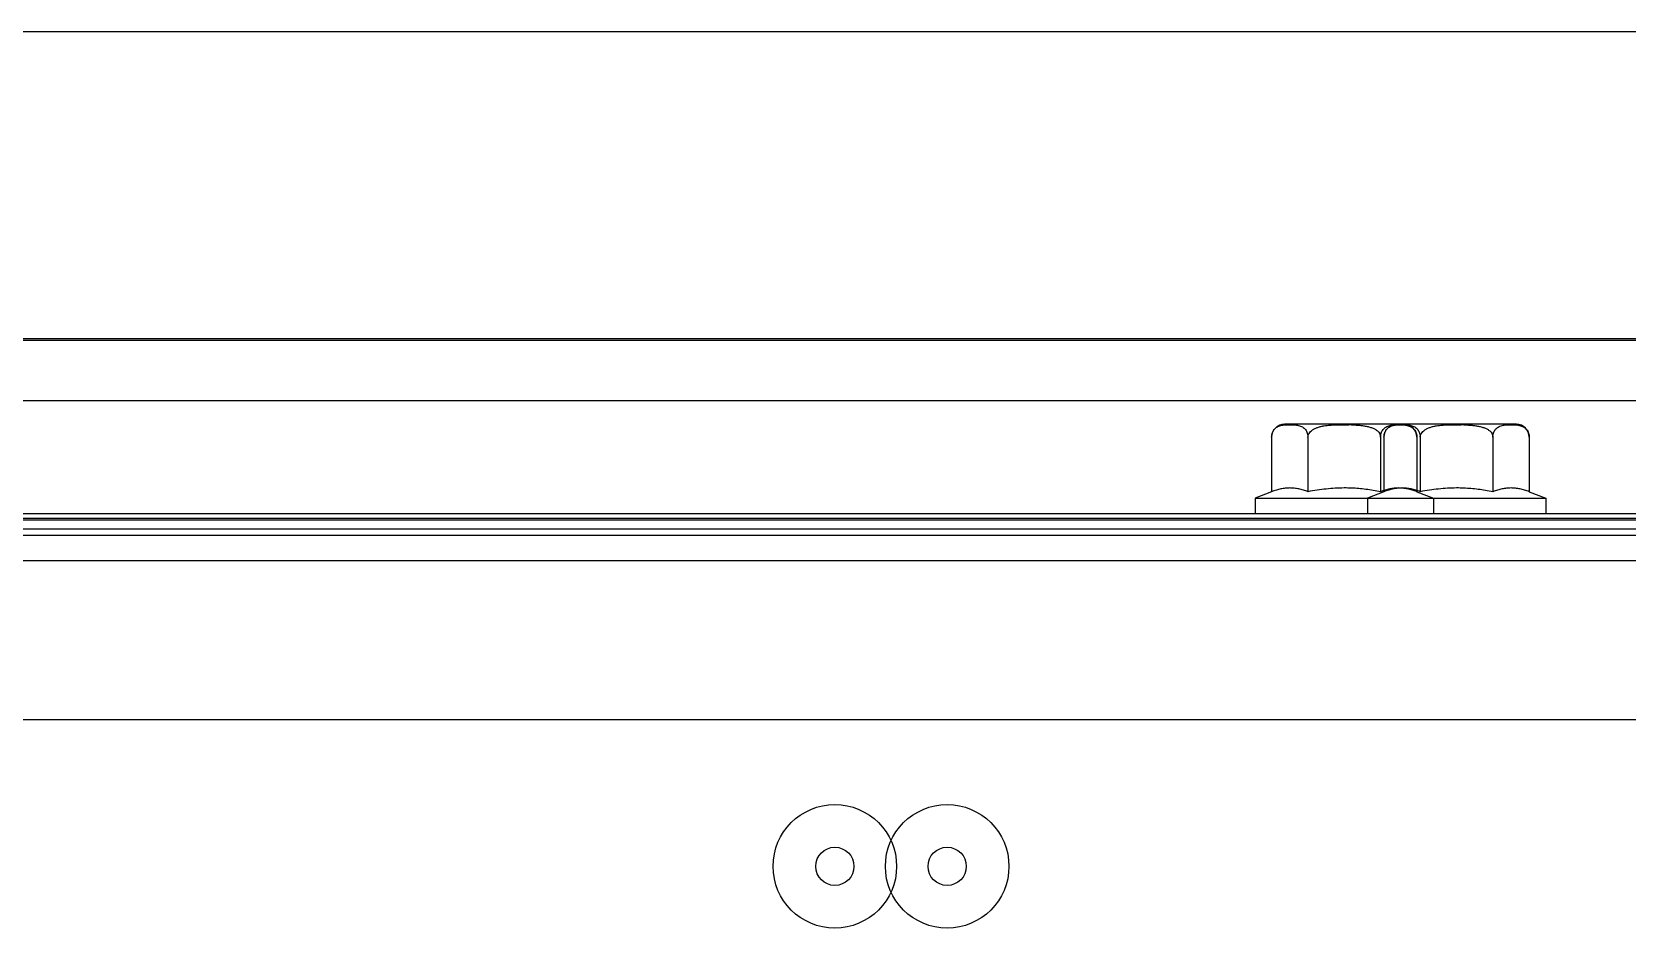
# Model space of a CAD drawing. Header units: millimetres. Extents: x 21899 to 38731, y -5425 to 3612.
# Drawn here: x 33285 to 33410.3, y -2836.8 to -2766.5 of the extents above; entities that cross this region are included whole.
import ezdxf

# ---------------------------------------------------------------- set-up
doc = ezdxf.new("R2010")
doc.units = ezdxf.units.MM

msp = doc.modelspace()

# ---------------------------------------------------------------- linework, layer by layer
at = {"color": 7, "linetype": 'Continuous'}
for p, q in [((34090.4, -2766.47), (32750.4, -2766.47)), ((34140.86, -2790.56), (31376.6, -2790.56)), ((34087.08, -2790.56), (31418.08, -2790.56)), ((34100.4, -2795.44), (31383.4, -2795.44)), ((33382.38, -2798.27), (33382.38, -2802.56)), ((33392.78, -2797.27), (33383.38, -2797.27)), ((33385.23, -2798.27), (33385.23, -2802.56)), ((33390.93, -2798.27), (33390.93, -2802.56)), ((33391.2, -2798.27), (33391.2, -2802.56)), ((33401.6, -2797.27), (33392.2, -2797.27)), ((33393.78, -2798.27), (33393.78, -2802.56)), ((33394.05, -2798.27), (33394.05, -2802.56)), ((33399.75, -2798.27), (33399.75, -2802.56)), ((33402.6, -2798.27), (33402.6, -2802.56)), ((33382.38, -2802.56), (33381.08, -2803.07)), ((33381.08, -2803.07), (33381.08, -2804.27)), ((33381.08, -2803.07), (33395.08, -2803.07)), ((33391.2, -2802.56), (33389.9, -2803.07)), ((33389.9, -2803.07), (33389.9, -2804.27)), ((33389.9, -2803.07), (33403.9, -2803.07)), ((33393.78, -2802.56), (33395.08, -2803.07)), ((33395.08, -2803.07), (33395.08, -2804.27)), ((33402.6, -2802.56), (33403.9, -2803.07)), ((33403.9, -2803.07), (33403.9, -2804.27)), ((31376.6, -2804.27), (34140.86, -2804.27)), ((31418.08, -2804.27), (34087.08, -2804.27)), ((31300.4, -2804.64), (34182.4, -2804.64)), ((31376.6, -2805.97), (34140.86, -2805.97)), ((31418.08, -2805.97), (34087.08, -2805.97)), ((34087.08, -2820.47), (32907.43, -2820.47)), ((34123.68, -2820.47), (32916.25, -2820.47))]:
    msp.add_line(p, q, dxfattribs=at)
at = {"color": 9, "linetype": 'Continuous'}
for p, q in [((34140.86, -2790.69), (31376.6, -2790.69)), ((34087.08, -2790.69), (31418.08, -2790.69)), ((31376.6, -2804.77), (34140.86, -2804.77)), ((31376.6, -2805.47), (34140.86, -2805.47)), ((31418.08, -2804.77), (34087.08, -2804.77)), ((31418.08, -2805.47), (34087.08, -2805.47)), ((31376.6, -2807.97), (34140.86, -2807.97)), ((31418.08, -2807.97), (34087.08, -2807.97))]:
    msp.add_line(p, q, dxfattribs=at)
at = {"color": 7, "linetype": 'Continuous'}
for centre, radius in [((33348.08, -2831.97), 4.85), ((33356.9, -2831.97), 4.85), ((33348.08, -2831.97), 1.5), ((33356.9, -2831.97), 1.5)]:
    msp.add_circle(centre, radius, dxfattribs=at)
for centre, start, end in [((33383.38, -2798.27), 90, 180), ((33392.2, -2798.27), 90, 180), ((33392.78, -2798.27), 0, 90), ((33401.6, -2798.27), 0, 90)]:
    msp.add_arc(centre, 1, start, end, dxfattribs=at)
for points, start_tangent, end_tangent in [([(33382.38, -2798.27), (33382.39, -2798.12), (33382.4, -2798.07)], (0, 1), (0.196493, 0.980505)), ([(33382.4, -2798.07), (33382.42, -2798.01)], (0.196493, 0.980505), (0.259097, 0.965851)), ([(33382.42, -2798.01), (33382.43, -2797.96), (33382.46, -2797.89)], (0.259097, 0.965851), (0.393606, 0.919279)), ([(33382.46, -2797.89), (33382.49, -2797.82), (33382.58, -2797.69), (33382.68, -2797.58), (33382.8, -2797.49), (33382.94, -2797.42), (33383.09, -2797.37), (33383.27, -2797.33), (33383.39, -2797.32)], (0.393606, 0.919279), (0.994208, 0.10747)), ([(33383.39, -2797.32), (33383.48, -2797.31), (33383.7, -2797.3), (33383.92, -2797.3), (33384.13, -2797.31), (33384.32, -2797.33), (33384.49, -2797.36), (33384.65, -2797.41), (33384.8, -2797.48), (33384.93, -2797.57), (33385.04, -2797.69), (33385.12, -2797.81), (33385.18, -2797.96), (33385.22, -2798.12), (33385.23, -2798.27)], (0.994208, 0.10747), (0, -1)), ([(33385.23, -2798.27), (33385.25, -2798.12), (33385.32, -2797.98), (33385.43, -2797.84), (33385.59, -2797.71), (33385.78, -2797.6), (33386.01, -2797.51), (33386.25, -2797.44), (33386.5, -2797.39), (33386.73, -2797.36), (33386.94, -2797.34), (33387.14, -2797.32), (33387.33, -2797.31), (33387.52, -2797.3), (33387.71, -2797.3), (33387.9, -2797.3), (33388.08, -2797.3)], (0, 1), (1, 0)), ([(33388.08, -2797.3), (33388.37, -2797.3), (33388.66, -2797.3), (33388.95, -2797.32), (33389.23, -2797.34), (33389.51, -2797.37), (33389.8, -2797.42), (33390.09, -2797.49), (33390.34, -2797.58), (33390.55, -2797.69), (33390.72, -2797.82), (33390.84, -2797.97), (33390.91, -2798.12), (33390.93, -2798.27)], (1, 0), (0, -1)), ([(33390.93, -2798.27), (33390.94, -2798.12), (33390.98, -2797.96), (33391.04, -2797.82), (33391.13, -2797.69), (33391.23, -2797.58), (33391.35, -2797.49), (33391.49, -2797.42), (33391.65, -2797.37), (33391.82, -2797.33), (33392, -2797.31), (33392.2, -2797.3), (33392.39, -2797.3), (33392.57, -2797.3), (33392.73, -2797.31), (33392.88, -2797.33), (33393.03, -2797.36), (33393.19, -2797.41), (33393.34, -2797.48), (33393.47, -2797.57), (33393.58, -2797.68), (33393.67, -2797.81), (33393.73, -2797.96), (33393.77, -2798.12), (33393.78, -2798.27)], (0, 1), (0, -1)), ([(33391.2, -2798.27), (33391.21, -2798.12), (33391.22, -2798.07)], (0, 1), (0.196493, 0.980505)), ([(33391.22, -2798.07), (33391.23, -2798.01)], (0.196493, 0.980505), (0.259097, 0.965851)), ([(33391.23, -2798.01), (33391.25, -2797.96), (33391.28, -2797.89)], (0.259097, 0.965851), (0.393606, 0.919279)), ([(33391.28, -2797.89), (33391.31, -2797.82), (33391.4, -2797.69), (33391.5, -2797.58), (33391.62, -2797.49), (33391.75, -2797.42), (33391.91, -2797.37), (33392.09, -2797.33), (33392.21, -2797.32)], (0.393606, 0.919279), (0.994208, 0.10747)), ([(33392.21, -2797.32), (33392.3, -2797.31), (33392.52, -2797.3), (33392.74, -2797.3), (33392.95, -2797.31), (33393.14, -2797.33), (33393.31, -2797.36), (33393.47, -2797.41), (33393.62, -2797.48), (33393.75, -2797.57), (33393.85, -2797.69), (33393.94, -2797.81), (33394, -2797.96), (33394.04, -2798.12), (33394.05, -2798.27)], (0.994208, 0.10747), (0, -1)), ([(33394.05, -2798.27), (33394.07, -2798.12), (33394.14, -2797.98), (33394.25, -2797.84), (33394.41, -2797.71), (33394.6, -2797.6), (33394.82, -2797.51), (33395.07, -2797.44), (33395.32, -2797.39), (33395.55, -2797.36), (33395.76, -2797.34), (33395.96, -2797.32), (33396.15, -2797.31), (33396.34, -2797.3), (33396.53, -2797.3), (33396.71, -2797.3), (33396.9, -2797.3)], (0, 1), (1, 0)), ([(33396.9, -2797.3), (33397.19, -2797.3), (33397.48, -2797.3), (33397.76, -2797.32), (33398.05, -2797.34), (33398.33, -2797.37), (33398.62, -2797.42), (33398.9, -2797.49), (33399.16, -2797.58), (33399.37, -2797.69), (33399.54, -2797.82), (33399.66, -2797.97), (33399.73, -2798.12), (33399.75, -2798.27)], (1, 0), (0, -1)), ([(33399.75, -2798.27), (33399.76, -2798.12), (33399.8, -2797.96), (33399.86, -2797.82), (33399.94, -2797.69), (33400.05, -2797.58), (33400.17, -2797.49), (33400.31, -2797.42), (33400.47, -2797.37), (33400.64, -2797.33), (33400.82, -2797.31), (33401.01, -2797.3), (33401.21, -2797.3), (33401.38, -2797.3), (33401.54, -2797.31), (33401.7, -2797.33), (33401.85, -2797.36), (33402, -2797.41), (33402.16, -2797.48), (33402.29, -2797.57), (33402.4, -2797.68), (33402.49, -2797.81), (33402.55, -2797.96), (33402.59, -2798.12), (33402.6, -2798.27)], (0, 1), (0, -1)), ([(33385.23, -2802.56), (33384.87, -2802.44), (33384.51, -2802.34), (33384.16, -2802.29), (33383.81, -2802.27), (33383.45, -2802.29), (33383.1, -2802.34), (33382.75, -2802.44), (33382.38, -2802.56)], (-0.932391, 0.361452), (-0.932391, -0.361452)), ([(33388.08, -2802.27), (33387.37, -2802.29), (33386.66, -2802.35), (33385.96, -2802.44), (33385.23, -2802.56)], (-1, 0), (-0.981728, -0.190289)), ([(33390.93, -2802.56), (33390.35, -2802.46), (33389.78, -2802.38), (33389.22, -2802.32), (33388.65, -2802.28), (33388.08, -2802.27)], (-0.981728, 0.190289), (-1, 0)), ([(33393.78, -2802.56), (33393.42, -2802.44), (33393.06, -2802.34), (33392.71, -2802.29), (33392.36, -2802.27), (33392, -2802.29), (33391.65, -2802.34), (33391.3, -2802.44), (33390.93, -2802.56)], (-0.932391, 0.361452), (-0.932391, -0.361452)), ([(33394.05, -2802.56), (33393.69, -2802.44), (33393.33, -2802.34), (33392.98, -2802.29), (33392.63, -2802.27), (33392.27, -2802.29), (33391.92, -2802.34), (33391.57, -2802.44), (33391.2, -2802.56)], (-0.932391, 0.361452), (-0.932391, -0.361452)), ([(33396.9, -2802.27), (33396.19, -2802.29), (33395.48, -2802.35), (33394.77, -2802.44), (33394.05, -2802.56)], (-1, 0), (-0.981728, -0.190289)), ([(33399.75, -2802.56), (33399.17, -2802.46), (33398.6, -2802.38), (33398.03, -2802.32), (33397.47, -2802.28), (33396.9, -2802.27)], (-0.981728, 0.190289), (-1, 0)), ([(33402.6, -2802.56), (33402.24, -2802.44), (33401.88, -2802.34), (33401.53, -2802.29), (33401.18, -2802.27), (33400.82, -2802.29), (33400.47, -2802.34), (33400.12, -2802.44), (33399.75, -2802.56)], (-0.932391, 0.361452), (-0.932391, -0.361452))]:
    msp.add_spline(points, degree=3, dxfattribs=dict(at, start_tangent=start_tangent, end_tangent=end_tangent))

doc.saveas('drawing.dxf')
